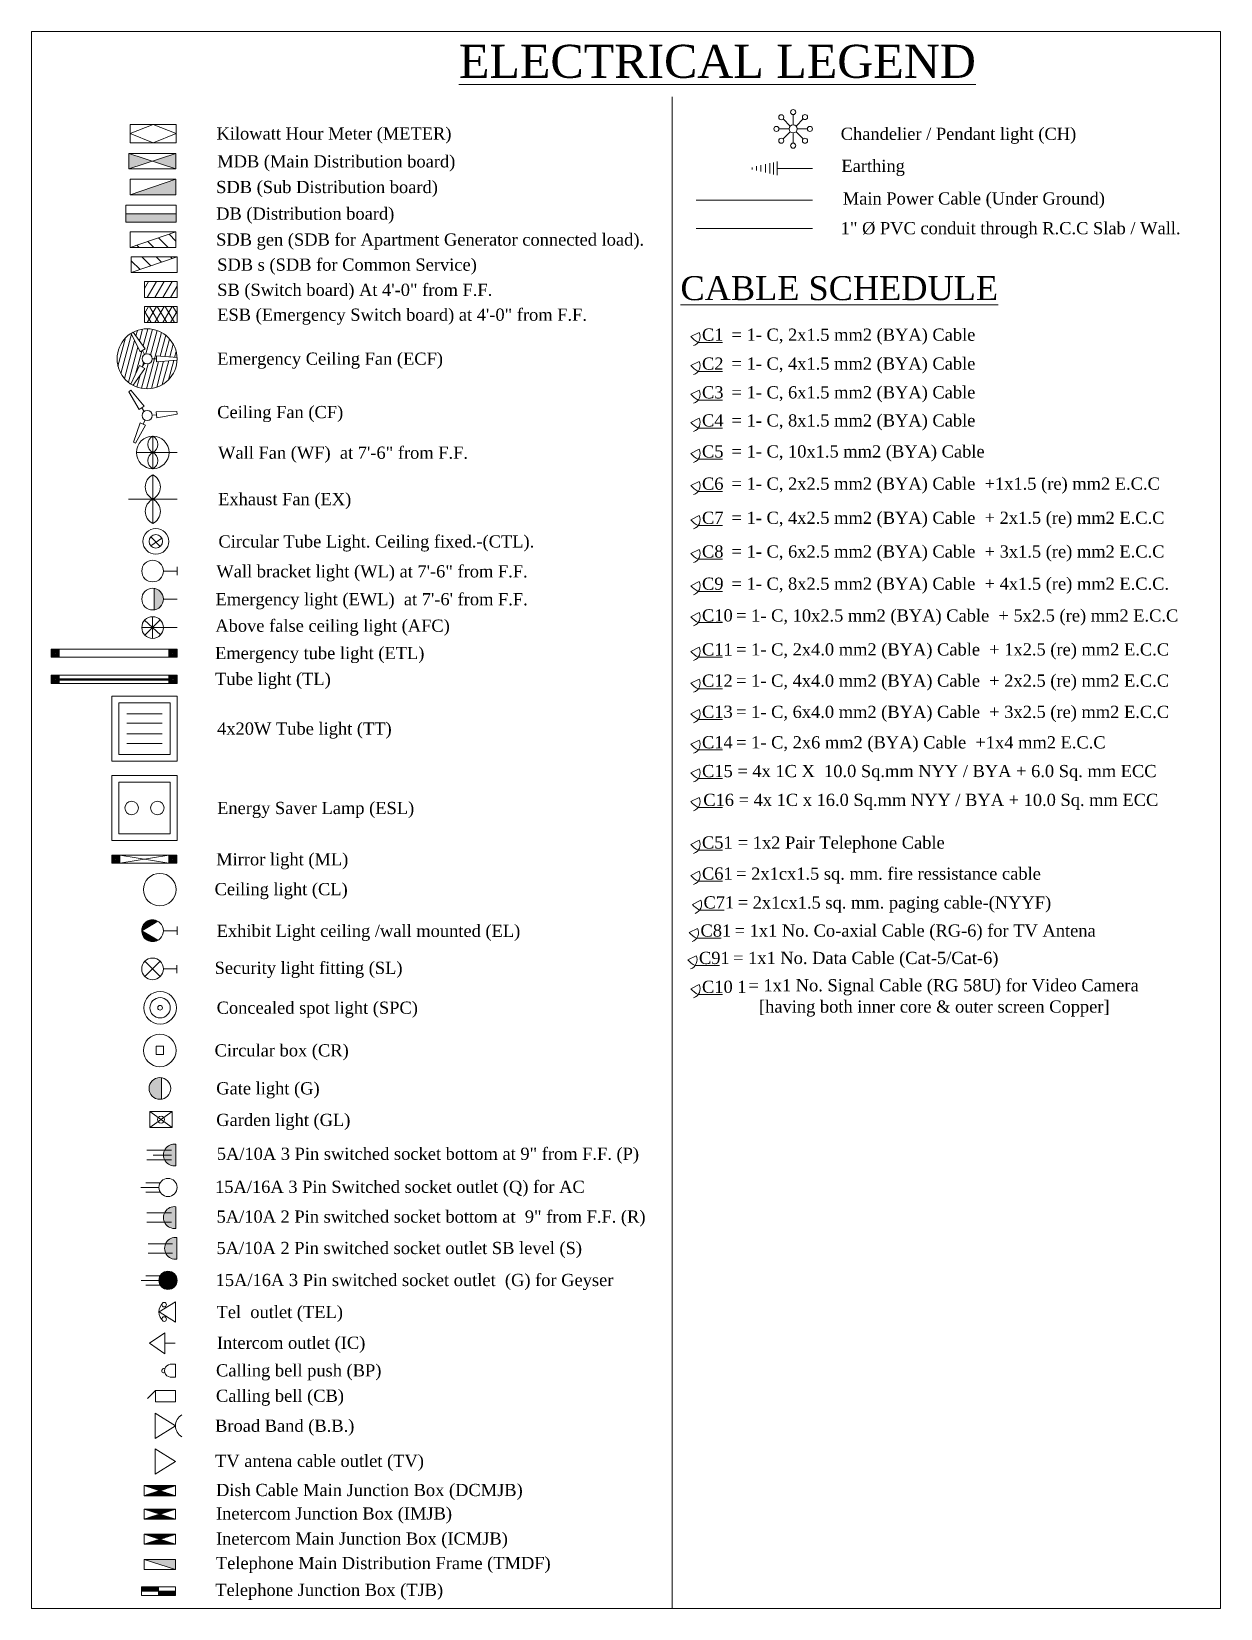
# Model space of a CAD drawing. Header units: inches. Extents: x 845 to 17085, y 908 to 10810.
# Drawn here: x 950 to 1535, y 2927 to 3702 of the extents above; entities that cross this region are included whole.
import ezdxf

# ---------------------------------------------------------------- set-up
doc = ezdxf.new("R2010")
doc.units = ezdxf.units.IN
doc.header["$LTSCALE"] = 15
doc.header["$MEASUREMENT"] = 0
doc.linetypes.add('HIDDEN', pattern=[0.375, 0.25, -0.125])
for name, color, linetype, lineweight in [('E. Fixture', 6, 'Continuous', 20), ('ETEXT', 152, 'Continuous', 5), ('G-FIX', 4, 'Continuous', 9), ('HATCH', 251, 'Continuous', 5), ('L-TXT', 255, 'Continuous', 9)]:
    doc.layers.add(name, color=color, linetype=linetype, lineweight=lineweight)
doc.styles.add('JASIM', font='times.ttf')

# ---------------------------------------------------------------- blocks, each defined once
blk = doc.blocks.new('hh')
at = {"layer": 'E. Fixture', "lineweight": 15}
h = blk.add_hatch(dxfattribs=at)
h.set_pattern_fill('ANSI31', color=256, style=0)
h.set_pattern_definition([(45, (-3.09985, 2.43314), (-0.088388348, 0.088388348), [])])
h.paths.add_polyline_path([(805.52, 250.04), (797.86, 247.57), (813.18, 247.57)])
h.paths.add_polyline_path([(813.18, 252.51), (797.86, 252.51), (805.52, 250.04)])
for points in [[(813.18, 252.51), (805.52, 250.04), (797.86, 252.51)], [(813.18, 247.57), (805.52, 250.04), (797.86, 247.57)]]:
    blk.add_lwpolyline(points, dxfattribs=at)
blk.add_lwpolyline([(797.86, 252.51), (813.18, 252.51), (813.18, 247.57), (797.86, 247.57)], close=True, dxfattribs=at)
blk = doc.blocks.new('kk')
at = {"layer": 'E. Fixture', "lineweight": 15}
h = blk.add_hatch(dxfattribs=at)
h.set_pattern_fill('ANSI31', color=256, style=0)
h.paths.add_polyline_path([(804.9, 220.72), (804.9, 222.87), (796.52, 222.87), (796.52, 220.72)])
h = blk.add_hatch(dxfattribs=at)
h.set_pattern_fill('ANSI31', color=256, style=0)
h.paths.add_polyline_path([(813.27, 218.58), (813.27, 220.72), (804.9, 220.72), (804.9, 218.58)])
for p, q in [((813.27, 220.72), (796.52, 220.72)), ((804.9, 222.87), (804.9, 218.58))]:
    blk.add_line(p, q, dxfattribs=at)
blk.add_lwpolyline([(796.52, 222.87), (813.27, 222.87), (813.27, 218.58), (796.52, 218.58)], close=True, dxfattribs=at)
blk = doc.blocks.new('82')
at = {"layer": 'E. Fixture'}
for p, q in [((1444.82, -4136.61), (1444.82, -4145.99)), ((1452.32, -4141.3), (1444.82, -4136.61)), ((1452.32, -4141.3), (1444.82, -4145.99))]:
    blk.add_line(p, q, dxfattribs=at)
blk = doc.blocks.new('122')
at = {"layer": 'E. Fixture'}
for p, q in [((27132.17, -3865.78), (27130.89, -3865.78)), ((27132.17, -3870.54), (27132.17, -3865.78)), ((27132.17, -3870.54), (27130.89, -3870.54))]:
    blk.add_line(p, q, dxfattribs=at)
for centre, radius, start, end in [((27130.55, -3868.16), 2.41, 81.89167, 278.10833), ((27127.94, -3868.15), 0.782, 69.6947, 293.2018)]:
    blk.add_arc(centre, radius, start, end, dxfattribs=at)
blk = doc.blocks.new('205')
at = {"layer": 'E. Fixture'}
for p, q in [((27100.62, -3883.85), (27107.93, -3883.85)), ((27100.62, -3883.85), (27100.62, -3888.02)), ((27100.62, -3888.02), (27107.93, -3888.02)), ((27110.88, -3886.8), (27107.93, -3883.85)), ((27107.93, -3888.02), (27107.93, -3883.85))]:
    blk.add_line(p, q, dxfattribs=at)
blk = doc.blocks.new('25')
at = {"layer": 'E. Fixture'}
for p, q in [((27123.97, -3857.76), (27129.6, -3853.92)), ((27129.6, -3853.92), (27129.6, -3861.59)), ((27123.97, -3857.76), (27129.6, -3861.59)), ((27133.46, -3857.76), (27129.6, -3857.76))]:
    blk.add_line(p, q, dxfattribs=at)
blk = doc.blocks.new('L4')
at = {"layer": 'E. Fixture'}
for radius in [8, 8, 5, 1.17]:
    blk.add_circle((39232.56, 28184.17), radius, dxfattribs=at)
blk = doc.blocks.new('05')
at = {"layer": 'E. Fixture'}
blk.add_hatch(color=256, dxfattribs=at).paths.add_polyline_path([(27124.32, -3822.56), (27124.32, -3814.56, 1.138442)])
for p, q in [((27122.65, -3816.83), (27113.67, -3816.83)), ((27122.65, -3818.56), (27115.97, -3818.56)), ((27124.32, -3822.56), (27124.32, -3814.56)), ((27122.65, -3820.28), (27113.67, -3820.28))]:
    blk.add_line(p, q, dxfattribs=at)
blk.add_arc((27123.8, -3818.56), 4.03, 82.59172, 277.40828, dxfattribs=at)
blk = doc.blocks.new('10')
at = {"layer": 'E. Fixture'}
blk.add_hatch(color=256, dxfattribs=at).paths.add_polyline_path([(27132.13, -3831.38), (27132.13, -3823.38, 1.138442)])
for p, q in [((27132.13, -3831.38), (27132.13, -3823.38)), ((27130.46, -3825.65), (27121.48, -3825.65)), ((27130.46, -3829.1), (27121.48, -3829.1))]:
    blk.add_line(p, q, dxfattribs=at)
blk.add_arc((27131.61, -3827.38), 4.03, 82.59172, 277.40828, dxfattribs=at)
blk = doc.blocks.new('gg')
at = {"layer": 'E. Fixture', "lineweight": 15}
blk.add_hatch(color=256, dxfattribs=at).paths.add_polyline_path([(813.18, 353.14, 1), (804.27, 353.14, 1)])
for p, q in [((804.27, 353.14), (795.46, 353.14)), ((804.86, 355.44), (797.88, 355.44)), ((804.86, 350.84), (797.88, 350.84))]:
    blk.add_line(p, q, dxfattribs=at)
blk.add_circle((808.72, 353.14), 4.46, dxfattribs=at)
blk = doc.blocks.new('ty')
at = {"layer": 'E. Fixture'}
for p, q in [((26271.05, -3659.09), (26277.05, -3655.34)), ((26277.05, -3662.84), (26277.05, -3655.34)), ((26271.05, -3659.09), (26277.05, -3662.84))]:
    blk.add_line(p, q, dxfattribs=at)
for centre in [(26272.88, -3656.43), (26272.88, -3661.74)]:
    blk.add_circle(centre, 0.844, dxfattribs=at)
blk.add_arc((26275.48, -3659.09), 4.5, 130.01966, 229.98034, dxfattribs=at)
blk = doc.blocks.new('69582')
at = {"layer": 'HATCH'}
for p, q in [((1428.68, -3959.17), (1452.68, -3959.17)), ((1428.68, -3983.17), (1428.68, -3959.17)), ((1431.18, -3961.67), (1450.18, -3961.67)), ((1431.18, -3980.67), (1431.18, -3961.67)), ((1450.18, -3961.67), (1450.18, -3980.67)), ((1452.68, -3959.17), (1452.68, -3983.17)), ((1450.18, -3980.67), (1431.18, -3980.67)), ((1452.68, -3983.17), (1428.68, -3983.17))]:
    blk.add_line(p, q, dxfattribs=at)
blk = doc.blocks.new('oo')
at = {"layer": 'E. Fixture', "lineweight": 15}
for p, q in [((755.23, 589.1), (809.18, 589.1)), ((755.23, 589.03), (809.18, 589.03)), ((755.23, 588.97), (809.18, 588.97)), ((755.23, 588.9), (809.18, 588.9)), ((755.23, 588.77), (809.18, 588.77)), ((755.23, 588.63), (809.18, 588.63)), ((755.23, 588.57), (809.18, 588.57)), ((755.23, 588.5), (809.18, 588.5)), ((755.23, 588.43), (809.18, 588.43)), ((755.23, 588.43), (809.18, 588.43))]:
    blk.add_line(p, q, dxfattribs=at)
at = {"layer": 'E. Fixture', "color": 5, "lineweight": 15}
blk.add_lwpolyline([(751.23, 590.77), (813.18, 590.77), (813.18, 586.76), (751.23, 586.76), (751.23, 590.77)], dxfattribs=at)
at = {"layer": 'HATCH', "lineweight": 15}
for points in [[(751.23, 590.77), (755.23, 590.77), (755.23, 586.76), (751.23, 586.76)], [(751.56, 590.43), (754.89, 590.43), (754.89, 587.1), (751.56, 587.1)], [(751.89, 590.1), (754.56, 590.1), (754.56, 587.43), (751.89, 587.43)], [(752.23, 589.77), (754.23, 589.77), (754.23, 587.76), (752.23, 587.76)], [(752.56, 589.43), (753.89, 589.43), (753.89, 588.1), (752.56, 588.1)], [(813.18, 590.77), (809.18, 590.77), (809.18, 586.76), (813.18, 586.76)], [(812.85, 590.43), (809.51, 590.43), (809.51, 587.1), (812.85, 587.1)], [(812.52, 590.1), (809.85, 590.1), (809.85, 587.43), (812.52, 587.43)], [(812.18, 589.77), (810.18, 589.77), (810.18, 587.76), (812.18, 587.76)], [(811.85, 589.43), (810.52, 589.43), (810.52, 588.1), (811.85, 588.1)], [(752.89, 589.1), (753.56, 589.1), (753.56, 588.43), (752.89, 588.43)], [(811.52, 589.1), (810.85, 589.1), (810.85, 588.43), (811.52, 588.43)]]:
    blk.add_lwpolyline(points, close=True, dxfattribs=at)
blk = doc.blocks.new('S')
at = {"layer": 'E. Fixture'}
for p, q in [((27102.5, -3564.5), (27101.4, -3580.7)), ((27104.4, -3564.5), (27102.5, -3564.5)), ((27104.4, -3564.5), (27106.1, -3580.6)), ((27106.1, -3580.6), (27101.4, -3580.7)), ((27103.5, -3584.1), (27103.5, -3580.7)), ((27082.5, -3599), (27095.8, -3589.7)), ((27083.5, -3600.7), (27098.2, -3593.8)), ((27095.8, -3589.7), (27098.2, -3593.8)), ((27100, -3590.1), (27097, -3591.8)), ((27106.9, -3590.1), (27109.9, -3591.8)), ((27111.1, -3589.7), (27108.7, -3593.8)), ((27123.4, -3600.7), (27108.7, -3593.8)), ((27124.4, -3599), (27111.1, -3589.7)), ((27082.5, -3599), (27083.5, -3600.7)), ((27124.4, -3599), (27123.4, -3600.7))]:
    blk.add_line(p, q, dxfattribs=at)
blk.add_circle((27103.5, -3588.1), 3.94, dxfattribs=at)
blk = doc.blocks.new('14')
at = {"layer": 'E. Fixture'}
for p, q in [((26233.99, -3909.11), (26233.99, -3891.11)), ((26224.99, -3900.11), (26242.99, -3900.11))]:
    blk.add_line(p, q, dxfattribs=at)
for centre, start, end in [((26229.49, -3902.36), 26.56402, 153.43598), ((26229.49, -3897.86), 206.56402, 333.43598), ((26238.49, -3902.36), 26.56402, 153.43598), ((26238.49, -3897.86), 206.56402, 333.43598)]:
    blk.add_arc(centre, 5.03, start, end, dxfattribs=at)
blk = doc.blocks.new('587')
at = {"layer": 'E. Fixture', "color": 252}
for p, q in [((26785.78, -3108.94), (26791.67, -3103.53)), ((26791.56, -3109.07), (26785.9, -3103.41)), ((26788.73, -3110.24), (26788.73, -3102.24)), ((26784.73, -3106.24), (26792.73, -3106.24))]:
    blk.add_line(p, q, dxfattribs=at)
at = {"layer": 'E. Fixture'}
blk.add_line((26792.73, -3106.24), (26797.73, -3106.24), dxfattribs=at)
blk.add_circle((26788.73, -3106.24), 4, dxfattribs=at)
blk = doc.blocks.new('tu')
at = {"layer": 'E. Fixture'}
for p, q in [((27127.2, -3640.35), (27127.2, -3628.35)), ((27121.06, -3634.35), (27118.26, -3634.35)), ((27133.2, -3634.35), (27121.2, -3634.35))]:
    blk.add_line(p, q, dxfattribs=at)
blk.add_circle((27127.2, -3634.35), 6, dxfattribs=at)
for centre, start, end in [((27128.7, -3631.35), 116.56402, 243.43598), ((27125.7, -3631.35), 296.56402, 63.43598), ((27128.7, -3637.35), 116.56402, 243.43598), ((27125.7, -3637.35), 296.56402, 63.43598)]:
    blk.add_arc(centre, 3.35, start, end, dxfattribs=at)
blk = doc.blocks.new('C')
at = {"layer": 'E. Fixture'}
blk.add_hatch(color=256, dxfattribs=at).paths.add_polyline_path([(27131.11, -3595.1), (27140.34, -3595.1), (27140.34, -3591.94)])
blk.add_line((27140.34, -3591.94), (27131.11, -3595.1), dxfattribs=at)
blk.add_lwpolyline([(27131.11, -3591.94), (27140.34, -3591.94), (27140.34, -3595.1), (27131.11, -3595.1), (27131.11, -3591.94)], dxfattribs=at)
blk = doc.blocks.new('02')
at = {"layer": 'E. Fixture', "lineweight": 5}
h = blk.add_hatch(dxfattribs=at)
h.set_pattern_fill('ANSI31', color=256, scale=20, angle=90, style=0)
h.set_pattern_definition([(135, (24854.75, 29892.603), (-1.76776695, -1.76776695), [])])
h.paths.add_polyline_path([(39229.64, 28526.87), (39229.64, 28523), (39240.91, 28526.87)])
at = {"layer": 'E. Fixture'}
blk.add_line((39240.91, 28526.87), (39229.64, 28523), dxfattribs=at)
blk.add_lwpolyline([(39229.64, 28526.87), (39240.91, 28526.87), (39240.91, 28523), (39229.64, 28523), (39229.64, 28526.87)], dxfattribs=at)
blk = doc.blocks.new('98')
at = {"layer": 'E. Fixture', "lineweight": 5}
h = blk.add_hatch(dxfattribs=at)
h.set_pattern_fill('ANSI31', color=251, scale=20, angle=90, style=0)
h.set_pattern_definition([(135, (24852.4953, 29864.744), (-1.76776695, -1.76776695), [])])
h.paths.add_polyline_path([(39240.91, 28545.31), (39240.91, 28549.18), (39229.64, 28545.31)])
at = {"layer": 'E. Fixture'}
blk.add_line((39240.91, 28549.18), (39229.64, 28545.31), dxfattribs=at)
blk.add_lwpolyline([(39229.64, 28549.18), (39240.91, 28549.18), (39240.91, 28545.31), (39229.64, 28545.31), (39229.64, 28549.18)], dxfattribs=at)
blk = doc.blocks.new('2')
at = {"layer": 'E. Fixture'}
blk.add_hatch(color=256, dxfattribs=at).paths.add_polyline_path([(27131.11, -3604.57), (27131.11, -3606.15), (27140.34, -3606.15), (27140.34, -3604.57)])
blk.add_line((27140.34, -3604.57), (27131.11, -3604.57), dxfattribs=at)
blk.add_lwpolyline([(27131.11, -3602.99), (27140.34, -3602.99), (27140.34, -3606.15), (27131.11, -3606.15), (27131.11, -3602.99)], dxfattribs=at)
blk = doc.blocks.new('L')
at = {"layer": 'E. Fixture'}
for p, q in [((27133.81, -3573.08), (27130.06, -3574.58)), ((27137.56, -3574.58), (27133.81, -3573.08)), ((27130.06, -3574.58), (27133.81, -3576.08)), ((27133.81, -3576.08), (27137.56, -3574.58))]:
    blk.add_line(p, q, dxfattribs=at)
blk.add_lwpolyline([(27130.06, -3573.08), (27137.56, -3573.08), (27137.56, -3576.08), (27130.06, -3576.08), (27130.06, -3573.08)], dxfattribs=at)
blk = doc.blocks.new('P')
at = {"layer": 'E. Fixture'}
h = blk.add_hatch(color=256, dxfattribs=at)
h.paths.add_polyline_path([(27133.98, -3585.76), (27139.76, -3587.62), (27139.76, -3583.91)])
h.paths.add_polyline_path([(27133.98, -3585.76), (27128.2, -3583.91), (27128.2, -3587.62)])
for p, q in [((27139.76, -3583.91), (27128.2, -3587.62)), ((27128.2, -3583.91), (27139.76, -3587.62))]:
    blk.add_line(p, q, dxfattribs=at)
blk.add_lwpolyline([(27128.2, -3583.91), (27139.76, -3583.91), (27139.76, -3587.62), (27128.2, -3587.62), (27128.2, -3583.91)], dxfattribs=at)
blk = doc.blocks.new('E2')
at = {"layer": 'E. Fixture', "color": 252}
for p, q in [((27081.9, -4056.14), (27081.9, -4056.89)), ((27083.51, -4055.75), (27083.52, -4057.26)), ((27085.13, -4055.36), (27085.14, -4057.62)), ((27086.74, -4054.97), (27086.76, -4057.99)), ((27088.36, -4054.58), (27088.38, -4058.35)), ((27089.79, -4054.24), (27089.82, -4058.68)), ((27091.05, -4053.93), (27091.08, -4058.96)), ((27104.1, -4056.35), (27091.06, -4056.45))]:
    blk.add_line(p, q, dxfattribs=at)
blk = doc.blocks.new('2635')
at = {"layer": 'E. Fixture'}
for p, q in [((1426.94, -4198.39), (1424.29, -4195.74)), ((1428, -4197.95), (1428, -4194.2)), ((1429.06, -4198.39), (1431.71, -4195.74)), ((1426.5, -4199.45), (1422.76, -4199.45)), ((1424.3, -4203.16), (1426.94, -4200.51)), ((1428, -4204.69), (1428, -4200.95)), ((1431.71, -4203.16), (1429.06, -4200.51)), ((1433.25, -4199.45), (1429.5, -4199.45))]:
    blk.add_line(p, q, dxfattribs=at)
for centre, radius in [((1423.62, -4195.17), 0.938), ((1428, -4193.26), 0.938), ((1432.37, -4195.08), 0.938), ((1421.82, -4199.45), 0.938), ((1423.63, -4203.82), 0.938), ((1428, -4199.45), 1.5), ((1432.37, -4203.82), 0.938), ((1434.18, -4199.45), 0.938), ((1428, -4205.63), 0.938)]:
    blk.add_circle(centre, radius, dxfattribs=at)

msp = doc.modelspace()

# ---------------------------------------------------------------- hatches: boundary and pattern name
at = {"layer": 'E. Fixture', "lineweight": 5}
h = msp.add_hatch(dxfattribs=at)
h.set_pattern_fill('ANSI31', color=256, scale=26.668912, angle=15, style=0)
h.set_pattern_definition([(60, (-69825.8226, 11009.3224), (-2.88699442, 1.666807), [])])
h.paths.add_polyline_path([(1005.73, 3571.03), (1021.73, 3571.03), (1021.73, 3579.03), (1005.73, 3579.03)])
h = msp.add_hatch(dxfattribs=at)
h.set_pattern_fill('ANSI31', color=256, scale=26.668912, angle=15, style=0)
h.set_pattern_definition([(120, (71853.282, 10997.031), (2.88699442, 1.666807), [])])
h.paths.add_polyline_path([(1021.73, 3558.74), (1005.73, 3558.74), (1005.73, 3566.74), (1021.73, 3566.74)])
h = msp.add_hatch(dxfattribs=at)
h.set_pattern_fill('ANSI31', color=256, scale=26.668912, angle=15, style=0)
h.set_pattern_definition([(60, (-69825.8226, 10997.031), (-2.88699442, 1.666807), [])])
h.paths.add_polyline_path([(1005.73, 3558.74), (1021.73, 3558.74), (1021.73, 3566.74), (1005.73, 3566.74)])
h = msp.add_hatch(dxfattribs=at)
h.set_pattern_fill('ANSI31', color=154, scale=18.751579, angle=30, style=0)
h.set_pattern_definition([(75, (-15751.256, 5320.8807), (-2.2640793, 0.6066582), [])])
h.paths.add_polyline_path([(1000.21, 3554.04), (1006.13, 3545.81), (1004.69, 3544.97), (1005.77, 3543.08, -0.57735), (1009.45, 3540.94), (1011.63, 3540.93), (1011.63, 3542.44), (1021.73, 3541.5, 0.549835)])
h.paths.add_polyline_path([(1021.73, 3540.27), (1011.64, 3539.47), (1011.63, 3540.93), (1009.45, 3540.94, -0.57735), (1005.75, 3538.82), (1004.66, 3536.94), (1005.91, 3536.2), (1000.1, 3527.9, 0.549855)])
h.paths.add_polyline_path([(1005.75, 3538.82, -0.266869), (1004.53, 3540.95, -0.26903), (1005.77, 3543.08), (1004.69, 3544.97), (1003.56, 3544.32), (999.14, 3553.43, 0.257886), (992.24, 3540.95, 0.255723), (999.04, 3528.52), (1003.35, 3537.71), (1004.66, 3536.94)])
for color, points in [(154, [(1015.06, 3422.83, 0.372313), (1010.5, 3428.11), (1010.5, 3417.55, 0.372313)]), (256, [(1007.95, 3182.26, 0.457394), (1014.05, 3176.98), (1014.05, 3187.54, 0.457394)]), (256, [(1020.94, 2950.63), (1005.63, 2950.63), (1020.94, 2945.69)])]:
    msp.add_hatch(color=color, dxfattribs=at).paths.add_polyline_path(points)
h = msp.add_hatch(dxfattribs=at)
h.set_pattern_fill('ANSI31', color=256, style=0)
h.set_pattern_definition([(45, (208.5484, 2752.6419), (-0.088388348, 0.088388348), [])])
h.paths.add_polyline_path([(1012.28, 3264.49, 0.568998), (1004.4, 3259.81)])
h.paths.add_polyline_path([(1004.4, 3259.81, 0.568998), (1012.28, 3255.12)])

# ---------------------------------------------------------------- linework, layer by layer
at = {"layer": 'E. Fixture', "color": 4}
for p, q in [((950.19, 3701.83), (1534.72, 3701.83)), ((1534.72, 3701.83), (1534.72, 2926.61)), ((1534.72, 2926.61), (950.19, 2926.61))]:
    msp.add_line(p, q, dxfattribs=at)
at = {"layer": 'E. Fixture', "color": 5, "linetype": 'HIDDEN', "lineweight": 5, "ltscale": 55}
msp.add_line((1334.17, 3618.85), (1277.03, 3618.85), dxfattribs=at)
at = {"layer": 'E. Fixture', "color": 7, "linetype": 'HIDDEN', "lineweight": 5, "ltscale": 55}
msp.add_line((1334.17, 3605.03), (1277.03, 3605.03), dxfattribs=at)
at = {"layer": 'E. Fixture', "lineweight": 5}
for p, q in [((1014.26, 3452.76), (1008.82, 3448.99)), ((1008.88, 3453.49), (1013.44, 3448.64)), ((1015.06, 3436.61), (1021.73, 3436.61)), ((1021.73, 3434.59), (1021.73, 3438.63)), ((1010.5, 3428.11), (1010.5, 3417.55)), ((1015.06, 3422.83), (1021.73, 3422.83)), ((997.06, 3366.47), (1014.4, 3366.47)), ((997.06, 3366.47), (1014.4, 3366.47)), ((997.06, 3361.82), (1014.4, 3361.82)), ((997.06, 3361.82), (1014.4, 3361.82)), ((997.06, 3356.59), (1014.4, 3356.59)), ((997.06, 3356.59), (1014.4, 3356.59)), ((997.06, 3351.85), (1014.4, 3351.85)), ((997.06, 3351.85), (1014.4, 3351.85)), ((993.67, 3292.95), (1017.68, 3296.95)), ((993.67, 3296.95), (1017.68, 3292.95)), ((1004.4, 3259.81), (1012.28, 3264.49)), ((1004.4, 3259.81), (1012.28, 3255.12)), ((1015.06, 3259.81), (1021.73, 3259.81)), ((1021.73, 3257.79), (1021.73, 3261.83)), ((1015.01, 3241.02), (1021.68, 3241.02)), ((1021.68, 3238.86), (1021.68, 3242.9)), ((1014.05, 3187.54), (1014.05, 3176.98)), ((1019.38, 3163.03), (1008.29, 3170.85)), ((1019.38, 3170.85), (1008.29, 3163.03)), ((1012.82, 3133.58), (1004, 3133.58)), ((1013.41, 3135.88), (1006.43, 3135.88)), ((1013.41, 3131.28), (1006.43, 3131.28)), ((1010.94, 3022.69), (1010.94, 3010.19)), ((1020.94, 3016.44), (1010.94, 3022.69)), ((1020.94, 3016.44), (1010.94, 3010.19)), ((1005.63, 2950.63), (1020.94, 2945.69))]:
    msp.add_line(p, q, dxfattribs=at)
at = {"layer": 'E. Fixture', "color": 252, "lineweight": 5}
for p, q in [((1013.45, 3244.79), (1005.9, 3237.25)), ((1005.9, 3244.79), (1013.45, 3237.25))]:
    msp.add_line(p, q, dxfattribs=at)
at = {"layer": 'E. Fixture', "lineweight": 5}
for points in [[(1005.73, 3579.03), (1021.73, 3579.03), (1021.73, 3571.03), (1005.73, 3571.03)], [(1005.73, 3566.74), (1021.73, 3566.74), (1021.73, 3558.74), (1005.73, 3558.74)], [(1011.44, 3203.03), (1015.05, 3203.03), (1015.05, 3198.89), (1011.44, 3198.89)], [(1008.29, 3170.85), (1008.29, 3163.03), (1019.38, 3163.03), (1019.38, 3170.85)], [(1005.63, 2950.63), (1020.94, 2950.63), (1020.94, 2945.69), (1005.63, 2945.69)]]:
    msp.add_lwpolyline(points, close=True, dxfattribs=at)
at = {"layer": 'E. Fixture', "color": 5, "lineweight": 5}
msp.add_lwpolyline([(959.77, 3398.27), (1021.73, 3398.27), (1021.73, 3394.27), (959.77, 3394.27), (959.77, 3398.27)], dxfattribs=at)
at = {"layer": 'E. Fixture', "color": 252, "lineweight": 5}
for points in [[(989.67, 3296.95), (993.67, 3296.95), (993.67, 3292.95), (989.67, 3292.95)], [(990.01, 3296.62), (993.34, 3296.62), (993.34, 3293.29), (990.01, 3293.29)], [(990.34, 3296.29), (993.01, 3296.29), (993.01, 3293.62), (990.34, 3293.62)], [(990.67, 3295.95), (992.67, 3295.95), (992.67, 3293.95), (990.67, 3293.95)], [(991.01, 3295.62), (992.34, 3295.62), (992.34, 3294.29), (991.01, 3294.29)], [(991.34, 3295.29), (992.01, 3295.29), (992.01, 3294.62), (991.34, 3294.62)], [(1021.68, 3296.95), (1017.68, 3296.95), (1017.68, 3292.95), (1021.68, 3292.95)], [(1021.34, 3296.62), (1018.01, 3296.62), (1018.01, 3293.29), (1021.34, 3293.29)], [(1021.01, 3296.29), (1018.34, 3296.29), (1018.34, 3293.62), (1021.01, 3293.62)], [(1020.68, 3295.95), (1018.68, 3295.95), (1018.68, 3293.95), (1020.68, 3293.95)], [(1020.34, 3295.62), (1019.01, 3295.62), (1019.01, 3294.29), (1020.34, 3294.29)], [(1020.01, 3295.29), (1019.34, 3295.29), (1019.34, 3294.62), (1020.01, 3294.62)]]:
    msp.add_lwpolyline(points, close=True, dxfattribs=at)
msp.add_lwpolyline([(989.67, 3296.95), (1021.68, 3296.95), (1021.68, 3292.95), (989.67, 3292.95), (989.67, 3296.95)], dxfattribs=at)
at = {"layer": 'E. Fixture', "color": 154, "lineweight": 5}
msp.add_circle((1006.99, 3540.95), 14.75, dxfattribs=at)
at = {"layer": 'E. Fixture', "lineweight": 5}
for centre, radius in [((1011.31, 3451.2), 6.33), ((1011.31, 3451.2), 3.33), ((1009.73, 3436.61), 5.33), ((1009.73, 3422.83), 5.33), ((999.4, 3320.13), 3.34), ((1012.06, 3320.13), 3.34), ((1013.25, 3279.98), 8), ((1009.73, 3259.81), 5.33), ((1009.67, 3241.02), 5.33), ((1013.25, 3200.96), 8), ((1013.28, 3182.26), 5.33), ((1013.84, 3166.94), 1.72), ((1017.27, 3133.58), 4.46)]:
    msp.add_circle(centre, radius, dxfattribs=at)
msp.add_arc((1027.2, 3016.44), 6.25, 120, 240, dxfattribs=at)
at = {"layer": 'ETEXT', "lineweight": 5}
for p, q in [((1274.33, 3551.87), (1278.42, 3553.91)), ((1277.92, 3549.04), (1289.97, 3549.04)), ((1274.33, 3537.6), (1278.42, 3539.65)), ((1277.92, 3534.78), (1289.97, 3534.78)), ((1274.33, 3523.5), (1278.42, 3525.54)), ((1277.92, 3520.67), (1289.97, 3520.67)), ((1274.33, 3509.69), (1278.42, 3511.74)), ((1277.92, 3506.87), (1289.97, 3506.87)), ((1274.33, 3494.42), (1278.42, 3496.46)), ((1277.92, 3491.59), (1289.97, 3491.59)), ((1274.33, 3478.6), (1278.42, 3480.64)), ((1277.92, 3475.77), (1289.97, 3475.77)), ((1274.33, 3461.81), (1278.42, 3463.85)), ((1277.92, 3458.98), (1289.97, 3458.98)), ((1274.33, 3445.23), (1278.42, 3447.28)), ((1277.92, 3442.41), (1289.97, 3442.41)), ((1274.33, 3429.41), (1278.42, 3431.46)), ((1277.92, 3426.59), (1289.97, 3426.59)), ((1274.33, 3414.13), (1278.42, 3416.18)), ((1277.92, 3411.31), (1289.97, 3411.31)), ((1274.33, 3397.08), (1278.42, 3399.13)), ((1277.92, 3394.26), (1289.97, 3394.26)), ((1274.33, 3381.45), (1278.42, 3383.5)), ((1277.92, 3378.63), (1289.97, 3378.63)), ((1274.33, 3366.45), (1278.42, 3368.5)), ((1277.92, 3363.63), (1289.97, 3363.63)), ((1274.33, 3351.47), (1278.42, 3353.51)), ((1277.92, 3348.65), (1289.97, 3348.65)), ((1274.33, 3337.38), (1278.42, 3339.42)), ((1277.92, 3334.55), (1289.97, 3334.55)), ((1274.33, 3323.25), (1278.42, 3325.29)), ((1277.92, 3320.42), (1289.97, 3320.42)), ((1274.33, 3302.2), (1278.42, 3304.24)), ((1277.92, 3299.37), (1289.97, 3299.37)), ((1274.33, 3286.94), (1278.42, 3288.99)), ((1277.92, 3284.12), (1289.97, 3284.12)), ((1275.07, 3272.75), (1279.17, 3274.79)), ((1278.67, 3269.93), (1290.71, 3269.93)), ((1273.58, 3258.89), (1277.67, 3260.93)), ((1277.17, 3256.06), (1289.22, 3256.06)), ((1272.83, 3245.44), (1276.92, 3247.49)), ((1276.43, 3242.62), (1288.47, 3242.62)), ((1274.33, 3231.25), (1278.42, 3233.3)), ((1277.92, 3228.43), (1289.97, 3228.43))]:
    msp.add_line(p, q, dxfattribs=at)
for centre, radius, start, end in [((1283.42, 3559.74), 12.03, 220.89218, 242.80254), ((1274.18, 3551.88), 4.7, 288.72244, 25.57869), ((1283.42, 3545.48), 12.03, 220.89218, 242.80254), ((1274.18, 3537.62), 4.7, 288.72244, 25.57869), ((1283.42, 3531.37), 12.03, 220.89218, 242.80254), ((1274.18, 3523.51), 4.7, 288.72244, 25.57869), ((1274.18, 3509.71), 4.7, 288.72244, 25.57869), ((1283.42, 3517.57), 12.03, 220.89218, 242.80254), ((1274.18, 3494.44), 4.7, 288.72244, 25.57869), ((1283.42, 3502.29), 12.03, 220.89218, 242.80254), ((1283.42, 3486.47), 12.03, 220.89218, 242.80254), ((1274.18, 3478.62), 4.7, 288.72244, 25.57869), ((1283.42, 3469.68), 12.03, 220.89218, 242.80254), ((1274.18, 3461.82), 4.7, 288.72244, 25.57869), ((1283.42, 3453.11), 12.03, 220.89218, 242.80254), ((1274.18, 3445.25), 4.7, 288.72244, 25.57869), ((1283.42, 3437.29), 12.03, 220.89218, 242.80254), ((1274.18, 3429.43), 4.7, 288.72244, 25.57869), ((1283.42, 3422.01), 12.03, 220.89218, 242.80254), ((1274.18, 3414.15), 4.7, 288.72244, 25.57869), ((1283.42, 3404.96), 12.03, 220.89218, 242.80254), ((1274.18, 3397.1), 4.7, 288.72244, 25.57869), ((1283.42, 3389.33), 12.03, 220.89218, 242.80254), ((1274.18, 3381.47), 4.7, 288.72244, 25.57869), ((1283.42, 3374.33), 12.03, 220.89218, 242.80254), ((1274.18, 3366.47), 4.7, 288.72244, 25.57869), ((1283.42, 3359.35), 12.03, 220.89218, 242.80254), ((1274.18, 3351.49), 4.7, 288.72244, 25.57869), ((1283.42, 3345.25), 12.03, 220.89218, 242.80254), ((1274.18, 3337.39), 4.7, 288.72244, 25.57869), ((1283.42, 3331.12), 12.03, 220.89218, 242.80254), ((1274.18, 3323.26), 4.7, 288.72244, 25.57869), ((1274.18, 3302.21), 4.7, 288.72244, 25.57869), ((1283.42, 3310.07), 12.03, 220.89218, 242.80254), ((1283.42, 3294.82), 12.03, 220.89218, 242.80254), ((1274.18, 3286.96), 4.7, 288.72244, 25.57869), ((1284.17, 3280.63), 12.03, 220.89218, 242.80254), ((1274.93, 3272.77), 4.7, 288.72244, 25.57869), ((1282.67, 3266.76), 12.03, 220.89218, 242.80254), ((1273.44, 3258.9), 4.7, 288.72244, 25.57869), ((1281.93, 3253.32), 12.03, 220.89218, 242.80254), ((1272.69, 3245.46), 4.7, 288.72244, 25.57869), ((1274.18, 3231.27), 4.7, 288.72244, 25.57869), ((1283.42, 3239.13), 12.03, 220.89218, 242.80254)]:
    msp.add_arc(centre, radius, start, end, dxfattribs=at)
at = {"layer": 'G-FIX', "lineweight": 5}
msp.add_line((950.19, 3701.83), (950.19, 2926.61), dxfattribs=at)
at = {"layer": 'HATCH', "lineweight": 5}
for points in [[(959.77, 3398.27), (963.77, 3398.27), (963.77, 3394.27), (959.77, 3394.27)], [(960.11, 3397.94), (963.44, 3397.94), (963.44, 3394.61), (960.11, 3394.61)], [(960.44, 3397.61), (963.11, 3397.61), (963.11, 3394.94), (960.44, 3394.94)], [(960.77, 3397.27), (962.77, 3397.27), (962.77, 3395.27), (960.77, 3395.27)], [(961.11, 3396.94), (962.44, 3396.94), (962.44, 3395.61), (961.11, 3395.61)], [(961.44, 3396.61), (962.11, 3396.61), (962.11, 3395.94), (961.44, 3395.94)], [(1021.73, 3398.27), (1017.73, 3398.27), (1017.73, 3394.27), (1021.73, 3394.27)], [(1021.4, 3397.94), (1018.06, 3397.94), (1018.06, 3394.61), (1021.4, 3394.61)], [(1021.06, 3397.61), (1018.4, 3397.61), (1018.4, 3394.94), (1021.06, 3394.94)], [(1020.73, 3397.27), (1018.73, 3397.27), (1018.73, 3395.27), (1020.73, 3395.27)], [(1020.4, 3396.94), (1019.06, 3396.94), (1019.06, 3395.61), (1020.4, 3395.61)], [(1020.06, 3396.61), (1019.4, 3396.61), (1019.4, 3395.94), (1020.06, 3395.94)]]:
    msp.add_lwpolyline(points, close=True, dxfattribs=at)
at = {"layer": 'L-TXT', "lineweight": 5}
msp.add_line((1265.08, 3669.74), (1265.08, 2926.61), dxfattribs=at)

# ---------------------------------------------------------------- block references
at = {"lineweight": 5}
for name, p in [('oo', (208.55, 2794.6)), ('gg', (208.55, 2734.77)), ('hh', (207.76, 2734.48)), ('hh', (207.76, 2722.94)), ('hh', (207.76, 2710.58)), ('kk', (207.76, 2714.45))]:
    msp.add_blockref(name, p, dxfattribs=at)
at = {"layer": 'E. Fixture', "lineweight": 5}
for name, p, xscale, yscale, zscale in [('2635', (-579.53, 9253.7), 1.33344560569094, 1.333445605687302, 1.333445605689528), ('L', (-80398.31, 14376.32), 3.000252612804616, 3.00025261279734, 3.000252612801437), ('P', (-53262.88, 10810.26), 2.00016840853641, 2.000168408532772, 2.000168408534291), ('C', (-65303, 12407.05), 2.443750000005821, 2.443750000005821, 2.44375), ('2', (-71359.12, 13225.29), 2.666891211381881, 2.666891211374605, 2.666891211379055), ('98', (-77460.62, -53494.96), 2, 2, 2), ('02', (-77460.1, -53462.66), 2, 2, 2), ('05', (-35147.65, 8241.37), 1.33344560569094, 1.333445605687302, 1.333445605689528), ('10', (-35158.07, 8222.39), 1.33344560569094, 1.333445605687302, 1.333445605689528), ('10', (-35157.55, 8207.24), 1.33344560569094, 1.333445605687302, 1.333445605689528), ('ty', (-34018.08, 7951.61), 1.33344560569094, 1.333445605687302, 1.333445605689528), ('25', (-35160.15, 8201.07), 1.33344560569094, 1.333445605687302, 1.333445605689528), ('122', (-35158.33, 8201.47), 1.33344560569094, 1.333445605687302, 1.333445605689528), ('205', (37158.14, 8212.64), -1.33344560569094, 1.333445605687302, 1.333445605689528), ('82', (-915.65, 8521.1), 1.33344560569094, 1.333445605687302, 1.333445605689528)]:
    msp.add_blockref(name, p, dxfattribs=dict(at, xscale=xscale, yscale=yscale, zscale=zscale))
at = {"layer": 'E. Fixture', "color": 252, "lineweight": 5, "yscale": 1.333445605687302, "zscale": 1.333445605689528}
for name, p, xscale, rotation in [('E2', (-34758.49, 9362.84), 1.333445605691134, 359.4933305613107), ('587', (-34711.58, -733.17), -1.33344560569094, 180)]:
    msp.add_blockref(name, p, dxfattribs=dict(at, xscale=xscale, rotation=rotation))
at = {"layer": 'E. Fixture', "lineweight": 5}
for name, p, xscale, yscale, zscale, rotation in [('S', (-14811.99, -2923.57), 0.6250526276671042, 0.6250526276671042, 0.6250526276671042, 29.76887881914298), ('S', (15425.9, -5659.01), 0.6250526276705225, 0.6250526276671735, 0.6250526276669662, 155.0800922591944), ('tu', (37182.46, -1351.32), 1.33344560569094, 1.333445605687302, 1.333445605689528, 180), ('14', (6210.39, 38453.55), 1.333445605687302, 1.333445605687302, 1.333445605689528, 270)]:
    msp.add_blockref(name, p, dxfattribs=dict(at, xscale=xscale, yscale=yscale, zscale=zscale, rotation=rotation))
msp.add_blockref('L4', (-38219.18, -24962.27), dxfattribs=at)
at = {"layer": 'HATCH', "lineweight": 5, "xscale": 1.33344560569094, "yscale": 1.333445605687302, "zscale": 1.333445605689528}
for p in [(-915.34, 8654.5), (-915.34, 8654.5), (-915.34, 8615.47), (-915.34, 8615.47)]:
    msp.add_blockref('69582', p, dxfattribs=at)

# ---------------------------------------------------------------- texts
at = {"layer": 'ETEXT', "color": 3, "lineweight": 5, "style": 'JASIM'}
for s, height, p in [('%%UELECTRICAL LEGEND', 16.2422, (1160.33, 3679.07)), ('%%UCABLE SCHEDULE', 11.8125, (1269.24, 3569.78))]:
    msp.add_text(s, height=height, dxfattribs=at).set_placement(p)
at = {"layer": 'ETEXT', "lineweight": 5, "style": 'JASIM'}
for s, p in [('Kilowatt Hour Meter (METER)', (1041.12, 3648.73)), ('Chandelier / Pendant light (CH)', (1348.02, 3648.57)), ('MDB (Main Distribution board)', (1041.49, 3635.02)), ('Earthing', (1348.36, 3632.79)), ('SDB (Sub Distribution board)', (1040.96, 3622.41)), ('Main Power Cable (Under Ground)', (1349.05, 3616.79)), ('DB (Distribution board)', (1040.96, 3609.34)), ('1" %%c PVC conduit through R.C.C Slab / Wall.', (1348.02, 3602.17)), ('SDB gen (SDB for Apartment Generator connected load).', (1040.96, 3596.56)), ('SDB s (SDB for Common Service)', (1041.48, 3584.25)), ('SB (Switch board) At 4\'-0" from F.F.', (1041.48, 3571.87)), ('ESB (Emergency Switch board) at 4\'-0" from F.F.', (1041.48, 3559.64)), ('C1', (1279.82, 3549.85)), ('= 1- C, 2x1.5 mm2 (BYA) Cable', (1294.35, 3549.81)), ('Emergency Ceiling Fan (ECF)', (1041.48, 3538)), ('C2', (1279.82, 3535.58)), ('= 1- C, 4x1.5 mm2 (BYA) Cable', (1294.35, 3535.61)), ('C3', (1279.82, 3521.48)), ('= 1- C, 6x1.5 mm2 (BYA) Cable', (1294.35, 3521.47)), ('Ceiling Fan (CF)', (1041.48, 3511.77)), ('C4', (1279.82, 3507.67)), ('= 1- C, 8x1.5 mm2 (BYA) Cable', (1294.35, 3507.65)), ('Wall Fan (WF)  at 7\'-6" from F.F.', (1041.89, 3491.8)), ('C5', (1279.82, 3492.4)), ('= 1- C, 10x1.5 mm2 (BYA) Cable', (1294.35, 3492.42)), ('C6', (1279.82, 3476.58)), ('= 1- C, 2x2.5 mm2 (BYA) Cable  +1x1.5 (re) mm2 E.C.C', (1294.35, 3476.59)), ('Exhaust Fan (EX)', (1041.93, 3468.97)), ('C7', (1279.82, 3459.79)), ('= 1- C, 4x2.5 mm2 (BYA) Cable  + 2x1.5 (re) mm2 E.C.C', (1294.35, 3459.79)), ('Circular Tube Light. Ceiling fixed.-(CTL).', (1042.07, 3448.17)), ('C8', (1279.82, 3443.22)), ('= 1- C, 6x2.5 mm2 (BYA) Cable  + 3x1.5 (re) mm2 E.C.C', (1294.35, 3443.23)), ('Wall bracket light (WL) at 7\'-6" from F.F.', (1041.04, 3433.48)), ('C9', (1279.82, 3427.39)), ('= 1- C, 8x2.5 mm2 (BYA) Cable  + 4x1.5 (re) mm2 E.C.C.', (1294.35, 3427.4)), ("Emergency light (EWL)  at 7'-6' from F.F.", (1040.63, 3419.76)), ('Above false ceiling light (AFC)', (1040.55, 3406.74)), ('C10', (1279.82, 3411.81)), (' = 1- C, 10x2.5 mm2 (BYA) Cable  + 5x2.5 (re) mm2 E.C.C', (1294.35, 3411.75)), ('Emergency tube light (ETL)', (1040.41, 3393.3)), ('C11', (1279.82, 3395.06)), (' = 1- C, 2x4.0 mm2 (BYA) Cable  + 1x2.5 (re) mm2 E.C.C', (1294.35, 3395.09)), ('Tube light (TL)', (1040.43, 3380.57)), ('C12', (1279.82, 3379.73)), (' = 1- C, 4x4.0 mm2 (BYA) Cable  + 2x2.5 (re) mm2 E.C.C', (1294.35, 3379.75)), ('C13', (1279.82, 3364.43)), (' = 1- C, 6x4.0 mm2 (BYA) Cable  + 3x2.5 (re) mm2 E.C.C', (1294.35, 3364.38)), ('4x20W Tube light (TT)', (1041.43, 3356.17)), ('C14', (1279.82, 3349.45)), (' = 1- C, 2x6 mm2 (BYA) Cable  +1x4 mm2 E.C.C', (1294.35, 3349.4)), ('C15 = 4x 1C X  10.0 Sq.mm NYY / BYA + 6.0 Sq. mm ECC', (1279.84, 3335.29)), ('C16 = 4x 1C x 16.0 Sq.mm NYY / BYA + 10.0 Sq. mm ECC', (1280.45, 3321.11)), ('Energy Saver Lamp (ESL)', (1041.43, 3317.14)), ('C51', (1279.82, 3300.18)), (' = 1x2 Pair Telephone Cable', (1295.15, 3300.13)), ('Mirror light (ML)', (1040.98, 3291.91)), ('C61', (1279.82, 3284.92)), (' = 2x1cx1.5 sq. mm. fire ressistance cable', (1294.35, 3284.87)), ('Ceiling light (CL)', (1040.19, 3277.24)), ('C71', (1280.56, 3270.73)), (' = 2x1cx1.5 sq. mm. paging cable-(NYYF)', (1295.1, 3270.67)), ('Exhibit Light ceiling /wall mounted (EL)', (1041.21, 3256.72)), ('C81', (1279.07, 3256.87)), (' = 1x1 No. Co-axial Cable (RG-6) for TV Antena', (1293.6, 3256.87)), ('C91', (1278.32, 3243.42)), (' = 1x1 No. Data Cable (Cat-5/Cat-6)', (1292.85, 3243.42)), ('Security light fitting (SL)', (1040.19, 3238.54)), ('C10 1', (1279.82, 3229.23)), (' = 1x1 No. Signal Cable (RG 58U) for Video Camera', (1300.4, 3229.98)), ('Concealed spot light (SPC)', (1041.21, 3218.95)), ('  [having both inner core & outer screen Copper]', (1303.32, 3219.52)), ('Circular box (CR)', (1040.19, 3197.99)), ('Gate light (G)', (1041.01, 3179.32)), ('Garden light (GL)', (1041.01, 3163.79)), ('5A/10A 3 Pin switched socket bottom at 9" from F.F. (P)', (1041.27, 3147.15)), ('15A/16A 3 Pin Switched socket outlet (Q) for AC', (1040.44, 3130.92)), ('5A/10A 2 Pin switched socket bottom at  9" from F.F. (R)', (1041.17, 3116.27)), ('5A/10A 2 Pin switched socket outlet SB level (S)', (1041.11, 3100.83)), ('15A/16A 3 Pin switched socket outlet  (G) for Geyser', (1040.71, 3085.1)), ('Tel  outlet (TEL)', (1041.14, 3069.37)), ('Intercom outlet (IC)', (1041.33, 3054.24)), ('Calling bell push (BP)', (1040.89, 3040.67)), ('Calling bell (CB)', (1040.87, 3028.19)), ('Broad Band (B.B.)', (1040.43, 3013.45)), ('TV antena cable outlet (TV)', (1040.43, 2996.16)), ('Dish Cable Main Junction Box (DCMJB)', (1040.89, 2981.86)), ('Inetercom Junction Box (IMJB)', (1040.89, 2970.32)), ('Inetercom Main Junction Box (ICMJB)', (1040.89, 2957.96)), ('Telephone Main Distribution Frame (TMDF)', (1040.81, 2945.94)), ('Telephone Junction Box (TJB)', (1040.53, 2932.76))]:
    msp.add_text(s, height=6, dxfattribs=at).set_placement(p)

doc.saveas('drawing.dxf')
